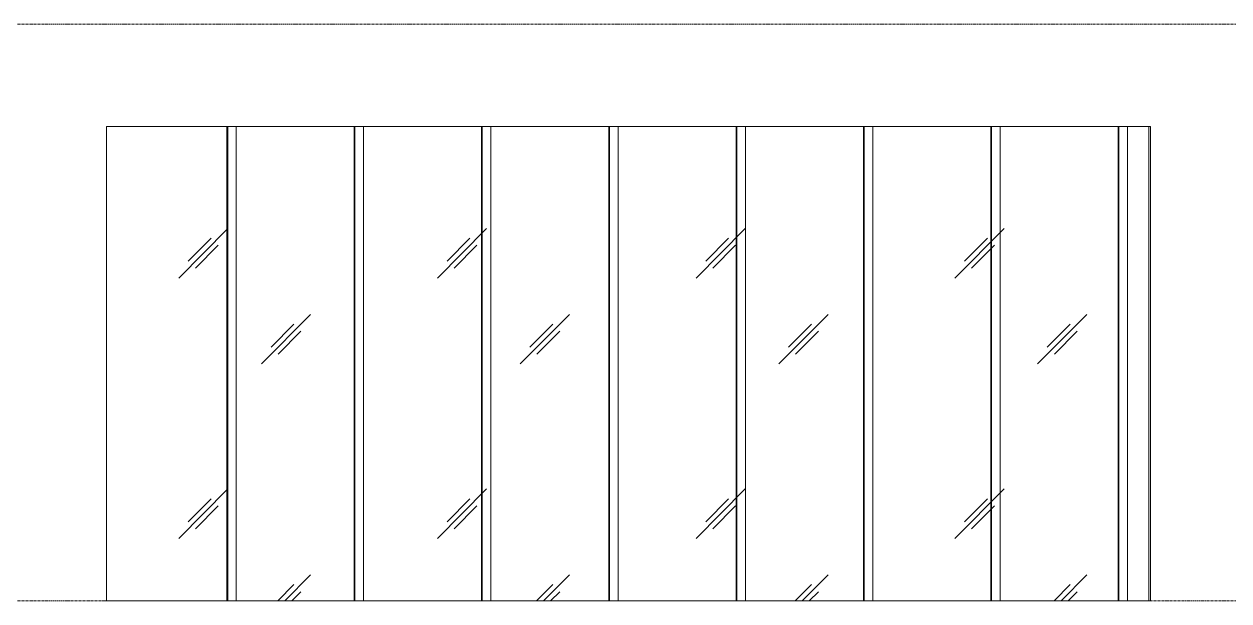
# Model space of a CAD drawing. Header units: millimetres. Extents: x -10599 to 108788, y -9455 to 93550.
# Drawn here: x 50648 to 60043, y 11000 to 15500 of the extents above; entities that cross this region are included whole.
import ezdxf

# ---------------------------------------------------------------- set-up
doc = ezdxf.new("R2010")
doc.units = ezdxf.units.MM
doc.linetypes.add('Centre', pattern=[31.75, 6.35, -4.7625, 15.875, -4.7625])
for name, color, linetype, lineweight in [('A-GLAZ-CWMG', 55, 'Continuous', 5), ('KINH', 152, 'Continuous', 5), ('NET-THAY', 2, 'Continuous', 9), ('TRUC', 225, 'Continuous', 5)]:
    doc.layers.add(name, color=color, linetype=linetype, lineweight=lineweight)

# ---------------------------------------------------------------- blocks, each defined once
blk = doc.blocks.new('System Panel - Glazed-1982925-MẶT ĐỨNG 1-14')
at = {"layer": 'KINH'}
blk.add_line((59419.7, 11000), (59419.7, 14700), dxfattribs=at)
blk = doc.blocks.new('Rectangular Mullion - Rectangular Mullion-1978554-MẶT ĐỨNG 1-14')
at = {"layer": 'A-GLAZ-CWMG'}
for p, q in [((41852.7, 14700), (41852.7, 11000)), ((41858.6, 14700), (41858.6, 11000)), ((41924.8, 14700), (41924.8, 11000))]:
    blk.add_line(p, q, dxfattribs=at)

msp = doc.modelspace()

# ---------------------------------------------------------------- hatches: boundary and pattern name
at = {"layer": 'KINH'}
h = msp.add_hatch(dxfattribs=at)
h.set_pattern_fill('FP_11', color=256, angle=360, style=0, pattern_type=2)
h.set_pattern_definition([(45.204, (41894, 1401.6), (0.002, 2032), [252.7, -2610.8]), (45.204, (41839.2, 1456.7), (0.002, 2032), [252.7, -2610.8]), (45.204, (41763.9, 1325.7), (0.002, 2032), [544.27, -2319.24]), (45.204, (40522, 2763), (0.002, 2032), [252.7, -2610.8]), (45.204, (40467.3, 2818.2), (0.002, 2032), [252.7, -2610.8]), (45.204, (40391.9, 2687.1), (0.002, 2032), [544.27, -2319.24])])
h.paths.add_polyline_path([(59430.9, 11000), (59430.9, 14700), (51289.1, 14700), (51289.1, 11000)])

# ---------------------------------------------------------------- linework, layer by layer
at = {"layer": 'NET-THAY'}
msp.add_lwpolyline([(51289.1, 11000), (59430.9, 11000), (59430.9, 14700), (51289.1, 14700)], close=True, dxfattribs=at)
at = {"layer": 'TRUC', "linetype": 'Centre'}
for p, q in [((-10499.5, 15500), (108517.8, 15500)), ((-10499.5, 11000), (108517.8, 11000))]:
    msp.add_line(p, q, dxfattribs=at)

# ---------------------------------------------------------------- block references
at = {"layer": 'A-GLAZ-CWMG'}
for p in [(10376.6, 0), (11369.5, 0), (12362.4, 0), (13355.3, 0), (14348.3, 0), (15341.2, 0), (16334.1, 0), (17327, 0)]:
    msp.add_blockref('Rectangular Mullion - Rectangular Mullion-1978554-MẶT ĐỨNG 1-14', p, dxfattribs=at)
at = {"layer": 'KINH'}
msp.add_blockref('System Panel - Glazed-1982925-MẶT ĐỨNG 1-14', (0, 0), dxfattribs=at)

doc.saveas('drawing.dxf')
